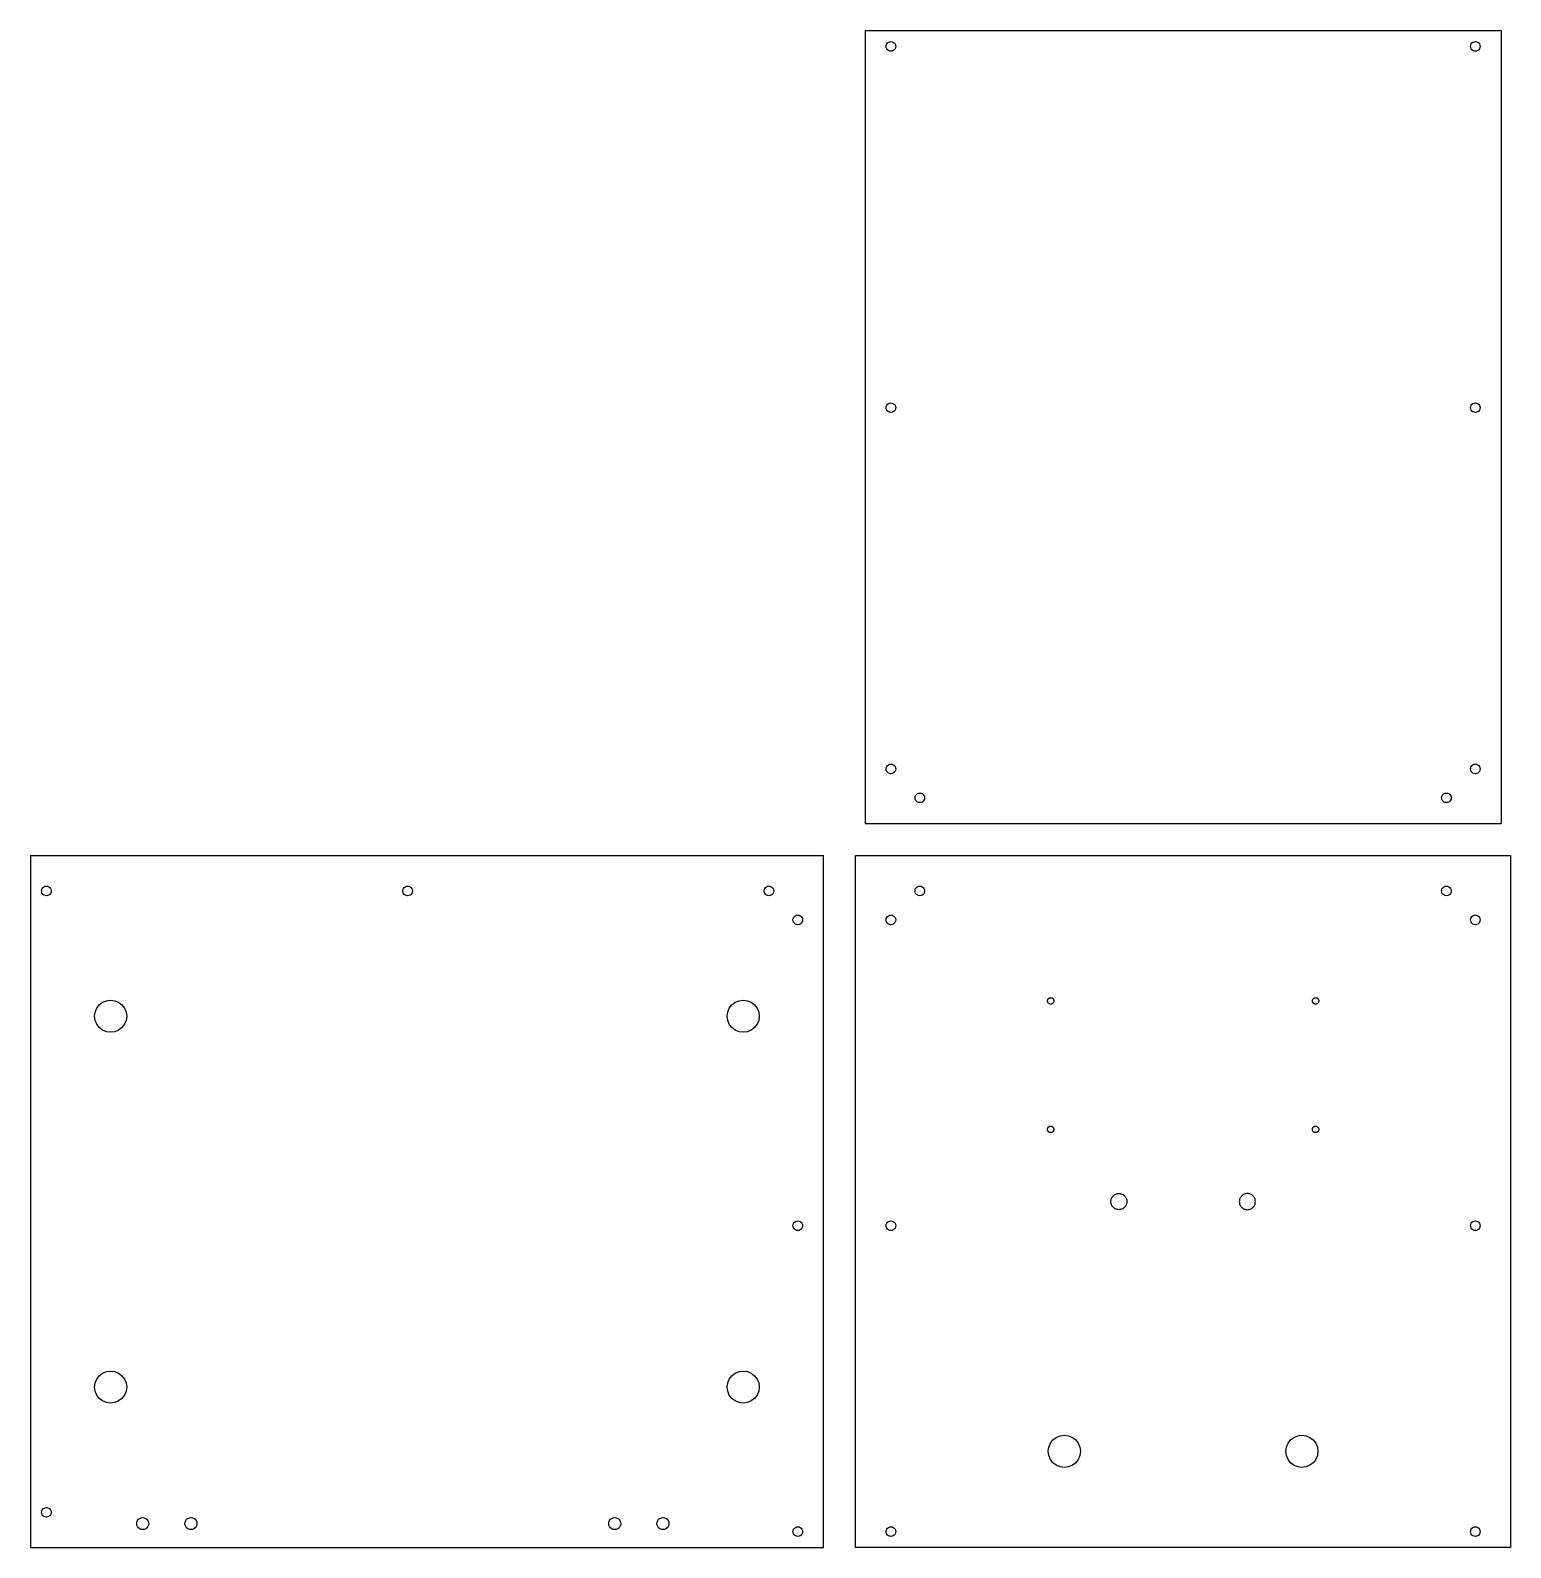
# Model space of a CAD drawing. Extents: x -632 to 804, y -719 to 744.
# Drawn here: x -632 to 290, y -201 to 744 of the extents above; entities that cross this region are included whole.
import ezdxf

# ---------------------------------------------------------------- set-up
doc = ezdxf.new("R2010")
doc.units = 0
doc.layers.get('0').update_dxf_attribs({"linetype": 'CONTINUOUS'})

msp = doc.modelspace()

# ---------------------------------------------------------------- linework, layer by layer
for p, q in [((-112.13, 743.54), (283.87, 743.54)), ((-112.13, 743.54), (-112.13, 249.54)), ((283.87, 743.54), (283.87, 249.54)), ((-99.13, 733.54), (-99.03, 734.32)), ((-99.03, 732.76), (-99.13, 733.54)), ((-99.03, 734.32), (-98.73, 735.04)), ((-98.73, 732.04), (-99.03, 732.76)), ((-98.73, 735.04), (-98.26, 735.66)), ((-98.26, 731.42), (-98.73, 732.04)), ((-98.26, 735.66), (-97.63, 736.14)), ((-97.63, 730.94), (-98.26, 731.42)), ((-97.63, 736.14), (-96.91, 736.44)), ((-96.91, 730.64), (-97.63, 730.94)), ((-96.91, 736.44), (-96.13, 736.54)), ((-96.13, 730.54), (-96.91, 730.64)), ((-96.13, 736.54), (-95.36, 736.44)), ((-95.36, 730.64), (-96.13, 730.54)), ((-95.36, 736.44), (-94.63, 736.14)), ((-94.63, 730.94), (-95.36, 730.64)), ((-94.63, 736.14), (-94.01, 735.66)), ((-94.01, 731.42), (-94.63, 730.94)), ((-94.01, 735.66), (-93.54, 735.04)), ((-93.54, 732.04), (-94.01, 731.42)), ((-93.54, 735.04), (-93.24, 734.32)), ((-93.24, 732.76), (-93.54, 732.04)), ((-93.24, 734.32), (-93.13, 733.54)), ((-93.13, 733.54), (-93.24, 732.76)), ((264.87, 733.54), (264.97, 734.32)), ((264.97, 732.76), (264.87, 733.54)), ((264.97, 734.32), (265.27, 735.04)), ((265.27, 732.04), (264.97, 732.76)), ((265.27, 735.04), (265.74, 735.66)), ((265.74, 731.42), (265.27, 732.04)), ((265.74, 735.66), (266.37, 736.14)), ((266.37, 730.94), (265.74, 731.42)), ((266.37, 736.14), (267.09, 736.44)), ((267.09, 730.64), (266.37, 730.94)), ((267.09, 736.44), (267.87, 736.54)), ((267.87, 730.54), (267.09, 730.64)), ((267.87, 736.54), (268.64, 736.44)), ((268.64, 730.64), (267.87, 730.54)), ((268.64, 736.44), (269.37, 736.14)), ((269.37, 730.94), (268.64, 730.64)), ((269.37, 736.14), (269.99, 735.66)), ((269.99, 731.42), (269.37, 730.94)), ((269.99, 735.66), (270.46, 735.04)), ((270.46, 732.04), (269.99, 731.42)), ((270.46, 735.04), (270.76, 734.32)), ((270.76, 732.76), (270.46, 732.04)), ((270.76, 734.32), (270.87, 733.54)), ((270.87, 733.54), (270.76, 732.76)), ((-98.73, 510.04), (-98.26, 510.66)), ((-98.26, 510.66), (-97.63, 511.14)), ((-97.63, 511.14), (-96.91, 511.44)), ((-96.91, 511.44), (-96.13, 511.54)), ((-96.13, 511.54), (-95.36, 511.44)), ((-95.36, 511.44), (-94.63, 511.14)), ((-94.63, 511.14), (-94.01, 510.66)), ((-94.01, 510.66), (-93.54, 510.04)), ((265.27, 510.04), (265.74, 510.66)), ((265.74, 510.66), (266.37, 511.14)), ((266.37, 511.14), (267.09, 511.44)), ((267.09, 511.44), (267.87, 511.54)), ((267.87, 511.54), (268.64, 511.44)), ((268.64, 511.44), (269.37, 511.14)), ((269.37, 511.14), (269.99, 510.66)), ((269.99, 510.66), (270.46, 510.04)), ((-99.13, 508.54), (-99.03, 509.32)), ((-99.03, 507.76), (-99.13, 508.54)), ((-99.03, 509.32), (-98.73, 510.04)), ((-98.73, 507.04), (-99.03, 507.76)), ((-98.26, 506.42), (-98.73, 507.04)), ((-97.63, 505.94), (-98.26, 506.42)), ((-96.91, 505.64), (-97.63, 505.94)), ((-96.13, 505.54), (-96.91, 505.64)), ((-95.36, 505.64), (-96.13, 505.54)), ((-94.63, 505.94), (-95.36, 505.64)), ((-94.01, 506.42), (-94.63, 505.94)), ((-93.54, 507.04), (-94.01, 506.42)), ((-93.54, 510.04), (-93.24, 509.32)), ((-93.24, 507.76), (-93.54, 507.04)), ((-93.24, 509.32), (-93.13, 508.54)), ((-93.13, 508.54), (-93.24, 507.76)), ((264.87, 508.54), (264.97, 509.32)), ((264.97, 507.76), (264.87, 508.54)), ((264.97, 509.32), (265.27, 510.04)), ((265.27, 507.04), (264.97, 507.76)), ((265.74, 506.42), (265.27, 507.04)), ((266.37, 505.94), (265.74, 506.42)), ((267.09, 505.64), (266.37, 505.94)), ((267.87, 505.54), (267.09, 505.64)), ((268.64, 505.64), (267.87, 505.54)), ((269.37, 505.94), (268.64, 505.64)), ((269.99, 506.42), (269.37, 505.94)), ((270.46, 507.04), (269.99, 506.42)), ((270.46, 510.04), (270.76, 509.32)), ((270.76, 507.76), (270.46, 507.04)), ((270.76, 509.32), (270.87, 508.54)), ((270.87, 508.54), (270.76, 507.76)), ((-99.13, 283.54), (-99.03, 284.32)), ((-99.03, 282.76), (-99.13, 283.54)), ((-99.03, 284.32), (-98.73, 285.04)), ((-98.73, 285.04), (-98.26, 285.66)), ((-98.26, 285.66), (-97.63, 286.14)), ((-97.63, 286.14), (-96.91, 286.44)), ((-96.91, 286.44), (-96.13, 286.54)), ((-96.13, 286.54), (-95.36, 286.44)), ((-95.36, 286.44), (-94.63, 286.14)), ((-94.63, 286.14), (-94.01, 285.66)), ((-94.01, 285.66), (-93.54, 285.04)), ((-93.54, 285.04), (-93.24, 284.32)), ((-93.24, 284.32), (-93.13, 283.54)), ((-93.13, 283.54), (-93.24, 282.76)), ((264.87, 283.54), (264.97, 284.32)), ((264.97, 282.76), (264.87, 283.54)), ((264.97, 284.32), (265.27, 285.04)), ((265.27, 285.04), (265.74, 285.66)), ((265.74, 285.66), (266.37, 286.14)), ((266.37, 286.14), (267.09, 286.44)), ((267.09, 286.44), (267.87, 286.54)), ((267.87, 286.54), (268.64, 286.44)), ((268.64, 286.44), (269.37, 286.14)), ((269.37, 286.14), (269.99, 285.66)), ((269.99, 285.66), (270.46, 285.04)), ((270.46, 285.04), (270.76, 284.32)), ((270.76, 284.32), (270.87, 283.54)), ((270.87, 283.54), (270.76, 282.76)), ((-98.73, 282.04), (-99.03, 282.76)), ((-98.26, 281.42), (-98.73, 282.04)), ((-97.63, 280.94), (-98.26, 281.42)), ((-96.91, 280.64), (-97.63, 280.94)), ((-96.13, 280.54), (-96.91, 280.64)), ((-95.36, 280.64), (-96.13, 280.54)), ((-94.63, 280.94), (-95.36, 280.64)), ((-94.01, 281.42), (-94.63, 280.94)), ((-93.54, 282.04), (-94.01, 281.42)), ((-93.24, 282.76), (-93.54, 282.04)), ((265.27, 282.04), (264.97, 282.76)), ((265.74, 281.42), (265.27, 282.04)), ((266.37, 280.94), (265.74, 281.42)), ((267.09, 280.64), (266.37, 280.94)), ((267.87, 280.54), (267.09, 280.64)), ((268.64, 280.64), (267.87, 280.54)), ((269.37, 280.94), (268.64, 280.64)), ((269.99, 281.42), (269.37, 280.94)), ((270.46, 282.04), (269.99, 281.42)), ((270.76, 282.76), (270.46, 282.04)), ((-81.13, 265.54), (-81.03, 266.32)), ((-81.03, 264.76), (-81.13, 265.54)), ((-81.03, 266.32), (-80.73, 267.04)), ((-80.73, 264.04), (-81.03, 264.76)), ((-80.73, 267.04), (-80.26, 267.66)), ((-80.26, 267.66), (-79.63, 268.14)), ((-79.63, 268.14), (-78.91, 268.44)), ((-78.91, 268.44), (-78.13, 268.54)), ((-78.13, 268.54), (-77.36, 268.44)), ((-77.36, 268.44), (-76.63, 268.14)), ((-76.63, 268.14), (-76.01, 267.66)), ((-76.01, 267.66), (-75.54, 267.04)), ((-75.54, 267.04), (-75.24, 266.32)), ((-75.24, 264.76), (-75.54, 264.04)), ((-75.24, 266.32), (-75.13, 265.54)), ((-75.13, 265.54), (-75.24, 264.76)), ((246.87, 265.54), (246.97, 266.32)), ((246.97, 264.76), (246.87, 265.54)), ((246.97, 266.32), (247.27, 267.04)), ((247.27, 264.04), (246.97, 264.76)), ((247.27, 267.04), (247.74, 267.66)), ((247.74, 267.66), (248.37, 268.14)), ((248.37, 268.14), (249.09, 268.44)), ((249.09, 268.44), (249.87, 268.54)), ((249.87, 268.54), (250.64, 268.44)), ((250.64, 268.44), (251.37, 268.14)), ((251.37, 268.14), (251.99, 267.66)), ((251.99, 267.66), (252.46, 267.04)), ((252.46, 267.04), (252.76, 266.32)), ((252.76, 264.76), (252.46, 264.04)), ((252.76, 266.32), (252.87, 265.54)), ((252.87, 265.54), (252.76, 264.76)), ((-80.26, 263.42), (-80.73, 264.04)), ((-79.63, 262.94), (-80.26, 263.42)), ((-78.91, 262.64), (-79.63, 262.94)), ((-78.13, 262.54), (-78.91, 262.64)), ((-77.36, 262.64), (-78.13, 262.54)), ((-76.63, 262.94), (-77.36, 262.64)), ((-76.01, 263.42), (-76.63, 262.94)), ((-75.54, 264.04), (-76.01, 263.42)), ((247.74, 263.42), (247.27, 264.04)), ((248.37, 262.94), (247.74, 263.42)), ((249.09, 262.64), (248.37, 262.94)), ((249.87, 262.54), (249.09, 262.64)), ((250.64, 262.64), (249.87, 262.54)), ((251.37, 262.94), (250.64, 262.64)), ((251.99, 263.42), (251.37, 262.94)), ((252.46, 264.04), (251.99, 263.42)), ((-112.13, 249.54), (283.87, 249.54)), ((-632.13, 229.54), (-138.13, 229.54)), ((-632.13, 229.54), (-632.13, -201.46)), ((-138.13, -201.46), (-138.13, 229.54)), ((-118.13, -201.46), (-118.13, 229.54)), ((-118.13, 229.54), (289.87, 229.54)), ((289.87, 229.54), (289.87, -201.46)), ((-625.13, 207.54), (-625.03, 208.32)), ((-625.03, 208.32), (-624.73, 209.04)), ((-624.73, 209.04), (-624.26, 209.66)), ((-624.26, 209.66), (-623.63, 210.14)), ((-623.63, 210.14), (-622.91, 210.44)), ((-622.91, 210.44), (-622.13, 210.54)), ((-622.13, 210.54), (-621.36, 210.44)), ((-621.36, 210.44), (-620.63, 210.14)), ((-620.63, 210.14), (-620.01, 209.66)), ((-620.01, 209.66), (-619.54, 209.04)), ((-619.54, 209.04), (-619.24, 208.32)), ((-619.24, 208.32), (-619.13, 207.54)), ((-400.13, 207.54), (-400.03, 208.32)), ((-400.03, 208.32), (-399.73, 209.04)), ((-399.73, 209.04), (-399.26, 209.66)), ((-399.26, 209.66), (-398.63, 210.14)), ((-398.63, 210.14), (-397.91, 210.44)), ((-397.91, 210.44), (-397.13, 210.54)), ((-397.13, 210.54), (-396.36, 210.44)), ((-396.36, 210.44), (-395.63, 210.14)), ((-395.63, 210.14), (-395.01, 209.66)), ((-395.01, 209.66), (-394.54, 209.04)), ((-394.54, 209.04), (-394.24, 208.32)), ((-394.24, 208.32), (-394.13, 207.54)), ((-175.13, 207.54), (-175.03, 208.32)), ((-175.03, 208.32), (-174.73, 209.04)), ((-174.73, 209.04), (-174.26, 209.66)), ((-174.26, 209.66), (-173.63, 210.14)), ((-173.63, 210.14), (-172.91, 210.44)), ((-172.91, 210.44), (-172.13, 210.54)), ((-172.13, 210.54), (-171.36, 210.44)), ((-171.36, 210.44), (-170.63, 210.14)), ((-170.63, 210.14), (-170.01, 209.66)), ((-170.01, 209.66), (-169.54, 209.04)), ((-169.54, 209.04), (-169.24, 208.32)), ((-169.24, 208.32), (-169.13, 207.54)), ((-81.13, 207.54), (-81.03, 208.32)), ((-81.03, 208.32), (-80.73, 209.04)), ((-80.73, 209.04), (-80.26, 209.66)), ((-80.26, 209.66), (-79.63, 210.14)), ((-79.63, 210.14), (-78.91, 210.44)), ((-78.91, 210.44), (-78.13, 210.54)), ((-78.13, 210.54), (-77.36, 210.44)), ((-77.36, 210.44), (-76.63, 210.14)), ((-76.63, 210.14), (-76.01, 209.66)), ((-76.01, 209.66), (-75.54, 209.04)), ((-75.54, 209.04), (-75.24, 208.32)), ((-75.24, 208.32), (-75.13, 207.54)), ((246.87, 207.54), (246.97, 208.32)), ((246.97, 208.32), (247.27, 209.04)), ((247.27, 209.04), (247.74, 209.66)), ((247.74, 209.66), (248.37, 210.14)), ((248.37, 210.14), (249.09, 210.44)), ((249.09, 210.44), (249.87, 210.54)), ((249.87, 210.54), (250.64, 210.44)), ((250.64, 210.44), (251.37, 210.14)), ((251.37, 210.14), (251.99, 209.66)), ((251.99, 209.66), (252.46, 209.04)), ((252.46, 209.04), (252.76, 208.32)), ((252.76, 208.32), (252.87, 207.54)), ((-625.03, 206.76), (-625.13, 207.54)), ((-624.73, 206.04), (-625.03, 206.76)), ((-624.26, 205.42), (-624.73, 206.04)), ((-623.63, 204.94), (-624.26, 205.42)), ((-622.91, 204.64), (-623.63, 204.94)), ((-622.13, 204.54), (-622.91, 204.64)), ((-621.36, 204.64), (-622.13, 204.54)), ((-620.63, 204.94), (-621.36, 204.64)), ((-620.01, 205.42), (-620.63, 204.94)), ((-619.54, 206.04), (-620.01, 205.42)), ((-619.24, 206.76), (-619.54, 206.04)), ((-619.13, 207.54), (-619.24, 206.76)), ((-400.03, 206.76), (-400.13, 207.54)), ((-399.73, 206.04), (-400.03, 206.76)), ((-399.26, 205.42), (-399.73, 206.04)), ((-398.63, 204.94), (-399.26, 205.42)), ((-397.91, 204.64), (-398.63, 204.94)), ((-397.13, 204.54), (-397.91, 204.64)), ((-396.36, 204.64), (-397.13, 204.54)), ((-395.63, 204.94), (-396.36, 204.64)), ((-395.01, 205.42), (-395.63, 204.94)), ((-394.54, 206.04), (-395.01, 205.42)), ((-394.24, 206.76), (-394.54, 206.04)), ((-394.13, 207.54), (-394.24, 206.76)), ((-175.03, 206.76), (-175.13, 207.54)), ((-174.73, 206.04), (-175.03, 206.76)), ((-174.26, 205.42), (-174.73, 206.04)), ((-173.63, 204.94), (-174.26, 205.42)), ((-172.91, 204.64), (-173.63, 204.94)), ((-172.13, 204.54), (-172.91, 204.64)), ((-171.36, 204.64), (-172.13, 204.54)), ((-170.63, 204.94), (-171.36, 204.64)), ((-170.01, 205.42), (-170.63, 204.94)), ((-169.54, 206.04), (-170.01, 205.42)), ((-169.24, 206.76), (-169.54, 206.04)), ((-169.13, 207.54), (-169.24, 206.76)), ((-81.03, 206.76), (-81.13, 207.54)), ((-80.73, 206.04), (-81.03, 206.76)), ((-80.26, 205.42), (-80.73, 206.04)), ((-79.63, 204.94), (-80.26, 205.42)), ((-78.91, 204.64), (-79.63, 204.94)), ((-78.13, 204.54), (-78.91, 204.64)), ((-77.36, 204.64), (-78.13, 204.54)), ((-76.63, 204.94), (-77.36, 204.64)), ((-76.01, 205.42), (-76.63, 204.94)), ((-75.54, 206.04), (-76.01, 205.42)), ((-75.24, 206.76), (-75.54, 206.04)), ((-75.13, 207.54), (-75.24, 206.76)), ((246.97, 206.76), (246.87, 207.54)), ((247.27, 206.04), (246.97, 206.76)), ((247.74, 205.42), (247.27, 206.04)), ((248.37, 204.94), (247.74, 205.42)), ((249.09, 204.64), (248.37, 204.94)), ((249.87, 204.54), (249.09, 204.64)), ((250.64, 204.64), (249.87, 204.54)), ((251.37, 204.94), (250.64, 204.64)), ((251.99, 205.42), (251.37, 204.94)), ((252.46, 206.04), (251.99, 205.42)), ((252.76, 206.76), (252.46, 206.04)), ((252.87, 207.54), (252.76, 206.76)), ((-157.13, 189.54), (-157.03, 190.32)), ((-157.03, 188.76), (-157.13, 189.54)), ((-157.03, 190.32), (-156.73, 191.04)), ((-156.73, 191.04), (-156.26, 191.66)), ((-156.26, 191.66), (-155.63, 192.14)), ((-155.63, 192.14), (-154.91, 192.44)), ((-154.91, 192.44), (-154.13, 192.54)), ((-154.13, 192.54), (-153.36, 192.44)), ((-153.36, 192.44), (-152.63, 192.14)), ((-152.63, 192.14), (-152.01, 191.66)), ((-152.01, 191.66), (-151.54, 191.04)), ((-151.54, 191.04), (-151.24, 190.32)), ((-151.24, 190.32), (-151.13, 189.54)), ((-151.13, 189.54), (-151.24, 188.76)), ((-99.13, 189.54), (-99.03, 190.32)), ((-99.03, 188.76), (-99.13, 189.54)), ((-99.03, 190.32), (-98.73, 191.04)), ((-98.73, 191.04), (-98.26, 191.66)), ((-98.26, 191.66), (-97.63, 192.14)), ((-97.63, 192.14), (-96.91, 192.44)), ((-96.91, 192.44), (-96.13, 192.54)), ((-96.13, 192.54), (-95.36, 192.44)), ((-95.36, 192.44), (-94.63, 192.14)), ((-94.63, 192.14), (-94.01, 191.66)), ((-94.01, 191.66), (-93.54, 191.04)), ((-93.54, 191.04), (-93.24, 190.32)), ((-93.24, 190.32), (-93.13, 189.54)), ((-93.13, 189.54), (-93.24, 188.76)), ((264.87, 189.54), (264.97, 190.32)), ((264.97, 188.76), (264.87, 189.54)), ((264.97, 190.32), (265.27, 191.04)), ((265.27, 191.04), (265.74, 191.66)), ((265.74, 191.66), (266.37, 192.14)), ((266.37, 192.14), (267.09, 192.44)), ((267.09, 192.44), (267.87, 192.54)), ((267.87, 192.54), (268.64, 192.44)), ((268.64, 192.44), (269.37, 192.14)), ((269.37, 192.14), (269.99, 191.66)), ((269.99, 191.66), (270.46, 191.04)), ((270.46, 191.04), (270.76, 190.32)), ((270.76, 190.32), (270.87, 189.54)), ((270.87, 189.54), (270.76, 188.76)), ((-156.73, 188.04), (-157.03, 188.76)), ((-156.26, 187.42), (-156.73, 188.04)), ((-155.63, 186.94), (-156.26, 187.42)), ((-154.91, 186.64), (-155.63, 186.94)), ((-154.13, 186.54), (-154.91, 186.64)), ((-153.36, 186.64), (-154.13, 186.54)), ((-152.63, 186.94), (-153.36, 186.64)), ((-152.01, 187.42), (-152.63, 186.94)), ((-151.54, 188.04), (-152.01, 187.42)), ((-151.24, 188.76), (-151.54, 188.04)), ((-98.73, 188.04), (-99.03, 188.76)), ((-98.26, 187.42), (-98.73, 188.04)), ((-97.63, 186.94), (-98.26, 187.42)), ((-96.91, 186.64), (-97.63, 186.94)), ((-96.13, 186.54), (-96.91, 186.64)), ((-95.36, 186.64), (-96.13, 186.54)), ((-94.63, 186.94), (-95.36, 186.64)), ((-94.01, 187.42), (-94.63, 186.94)), ((-93.54, 188.04), (-94.01, 187.42)), ((-93.24, 188.76), (-93.54, 188.04)), ((265.27, 188.04), (264.97, 188.76)), ((265.74, 187.42), (265.27, 188.04)), ((266.37, 186.94), (265.74, 187.42)), ((267.09, 186.64), (266.37, 186.94)), ((267.87, 186.54), (267.09, 186.64)), ((268.64, 186.64), (267.87, 186.54)), ((269.37, 186.94), (268.64, 186.64)), ((269.99, 187.42), (269.37, 186.94)), ((270.46, 188.04), (269.99, 187.42)), ((270.76, 188.76), (270.46, 188.04)), ((-591.79, 132.13), (-590.79, 134.54)), ((-590.79, 134.54), (-589.21, 136.61)), ((-589.21, 136.61), (-587.13, 138.2)), ((-587.13, 138.2), (-584.72, 139.2)), ((-584.72, 139.2), (-582.13, 139.54)), ((-582.13, 139.54), (-579.55, 139.2)), ((-579.55, 139.2), (-577.13, 138.2)), ((-577.13, 138.2), (-575.06, 136.61)), ((-575.06, 136.61), (-573.47, 134.54)), ((-573.47, 134.54), (-572.47, 132.13)), ((-197.79, 132.13), (-196.79, 134.54)), ((-196.79, 134.54), (-195.21, 136.61)), ((-195.21, 136.61), (-193.13, 138.2)), ((-193.13, 138.2), (-190.72, 139.2)), ((-190.72, 139.2), (-188.13, 139.54)), ((-188.13, 139.54), (-185.55, 139.2)), ((-185.55, 139.2), (-183.13, 138.2)), ((-183.13, 138.2), (-181.06, 136.61)), ((-181.06, 136.61), (-179.47, 134.54)), ((-179.47, 134.54), (-178.47, 132.13)), ((1.37, 139.04), (1.38, 139.24)), ((1.38, 138.84), (1.37, 139.04)), ((1.38, 139.24), (1.4, 139.43)), ((1.4, 138.65), (1.38, 138.84)), ((1.4, 139.43), (1.45, 139.62)), ((1.45, 138.46), (1.4, 138.65)), ((1.45, 139.62), (1.52, 139.8)), ((1.52, 138.27), (1.45, 138.46)), ((1.52, 139.8), (1.6, 139.98)), ((1.6, 138.1), (1.52, 138.27)), ((1.6, 139.98), (1.7, 140.15)), ((1.7, 137.93), (1.6, 138.1)), ((1.7, 140.15), (1.82, 140.31)), ((1.82, 137.77), (1.7, 137.93)), ((1.82, 140.31), (1.95, 140.45)), ((1.95, 137.63), (1.82, 137.77)), ((1.95, 140.45), (2.1, 140.59)), ((2.1, 137.49), (1.95, 137.63)), ((2.1, 140.59), (2.25, 140.7)), ((2.25, 137.38), (2.1, 137.49)), ((2.25, 140.7), (2.42, 140.8)), ((2.42, 137.28), (2.25, 137.38)), ((2.42, 140.8), (2.6, 140.89)), ((2.6, 137.19), (2.42, 137.28)), ((2.6, 140.89), (2.79, 140.95)), ((2.79, 137.13), (2.6, 137.19)), ((2.79, 140.95), (2.98, 141)), ((2.98, 137.08), (2.79, 137.13)), ((2.98, 141), (3.17, 141.03)), ((3.17, 137.05), (2.98, 137.08)), ((3.17, 141.03), (3.37, 141.04)), ((3.37, 137.04), (3.17, 137.05)), ((3.37, 141.04), (3.56, 141.03)), ((3.56, 137.05), (3.37, 137.04)), ((3.56, 141.03), (3.76, 141)), ((3.76, 137.08), (3.56, 137.05)), ((3.76, 141), (3.95, 140.95)), ((3.95, 137.13), (3.76, 137.08)), ((3.95, 140.95), (4.13, 140.89)), ((4.13, 137.19), (3.95, 137.13)), ((4.13, 140.89), (4.31, 140.8)), ((4.31, 137.28), (4.13, 137.19)), ((4.31, 140.8), (4.48, 140.7)), ((4.48, 137.38), (4.31, 137.28)), ((4.48, 140.7), (4.63, 140.59)), ((4.63, 137.49), (4.48, 137.38)), ((4.63, 140.59), (4.78, 140.45)), ((4.78, 137.63), (4.63, 137.49)), ((4.78, 140.45), (4.91, 140.31)), ((4.91, 137.77), (4.78, 137.63)), ((4.91, 140.31), (5.03, 140.15)), ((5.03, 137.93), (4.91, 137.77)), ((5.03, 140.15), (5.13, 139.98)), ((5.13, 138.1), (5.03, 137.93)), ((5.13, 139.98), (5.21, 139.8)), ((5.21, 138.27), (5.13, 138.1)), ((5.21, 139.8), (5.28, 139.62)), ((5.28, 138.46), (5.21, 138.27)), ((5.28, 139.62), (5.33, 139.43)), ((5.33, 138.65), (5.28, 138.46)), ((5.33, 139.43), (5.36, 139.24)), ((5.36, 138.84), (5.33, 138.65)), ((5.36, 139.24), (5.37, 139.04)), ((5.37, 139.04), (5.36, 138.84)), ((166.37, 139.04), (166.38, 139.24)), ((166.38, 138.84), (166.37, 139.04)), ((166.38, 139.24), (166.4, 139.43)), ((166.4, 138.65), (166.38, 138.84)), ((166.4, 139.43), (166.45, 139.62)), ((166.45, 138.46), (166.4, 138.65)), ((166.45, 139.62), (166.52, 139.8)), ((166.52, 138.27), (166.45, 138.46)), ((166.52, 139.8), (166.6, 139.98)), ((166.6, 138.1), (166.52, 138.27)), ((166.6, 139.98), (166.7, 140.15)), ((166.7, 137.93), (166.6, 138.1)), ((166.7, 140.15), (166.82, 140.31)), ((166.82, 137.77), (166.7, 137.93)), ((166.82, 140.31), (166.95, 140.45)), ((166.95, 137.63), (166.82, 137.77)), ((166.95, 140.45), (167.1, 140.59)), ((167.1, 137.49), (166.95, 137.63)), ((167.1, 140.59), (167.25, 140.7)), ((167.25, 137.38), (167.1, 137.49)), ((167.25, 140.7), (167.42, 140.8)), ((167.42, 137.28), (167.25, 137.38)), ((167.42, 140.8), (167.6, 140.89)), ((167.6, 137.19), (167.42, 137.28)), ((167.6, 140.89), (167.79, 140.95)), ((167.79, 137.13), (167.6, 137.19)), ((167.79, 140.95), (167.98, 141)), ((167.98, 137.08), (167.79, 137.13)), ((167.98, 141), (168.17, 141.03)), ((168.17, 137.05), (167.98, 137.08)), ((168.17, 141.03), (168.37, 141.04)), ((168.37, 137.04), (168.17, 137.05)), ((168.37, 141.04), (168.56, 141.03)), ((168.56, 137.05), (168.37, 137.04)), ((168.56, 141.03), (168.76, 141)), ((168.76, 137.08), (168.56, 137.05)), ((168.76, 141), (168.95, 140.95)), ((168.95, 137.13), (168.76, 137.08)), ((168.95, 140.95), (169.13, 140.89)), ((169.13, 137.19), (168.95, 137.13)), ((169.13, 140.89), (169.31, 140.8)), ((169.31, 137.28), (169.13, 137.19)), ((169.31, 140.8), (169.48, 140.7)), ((169.48, 137.38), (169.31, 137.28)), ((169.48, 140.7), (169.63, 140.59)), ((169.63, 137.49), (169.48, 137.38)), ((169.63, 140.59), (169.78, 140.45)), ((169.78, 137.63), (169.63, 137.49)), ((169.78, 140.45), (169.91, 140.31)), ((169.91, 137.77), (169.78, 137.63)), ((169.91, 140.31), (170.03, 140.15)), ((170.03, 137.93), (169.91, 137.77)), ((170.03, 140.15), (170.13, 139.98)), ((170.13, 138.1), (170.03, 137.93)), ((170.13, 139.98), (170.21, 139.8)), ((170.21, 138.27), (170.13, 138.1)), ((170.21, 139.8), (170.28, 139.62)), ((170.28, 138.46), (170.21, 138.27)), ((170.28, 139.62), (170.33, 139.43)), ((170.33, 138.65), (170.28, 138.46)), ((170.33, 139.43), (170.36, 139.24)), ((170.36, 138.84), (170.33, 138.65)), ((170.36, 139.24), (170.37, 139.04)), ((170.37, 139.04), (170.36, 138.84)), ((-592.13, 129.54), (-591.79, 132.13)), ((-591.79, 126.95), (-592.13, 129.54)), ((-590.79, 124.54), (-591.79, 126.95)), ((-589.21, 122.47), (-590.79, 124.54)), ((-573.47, 124.54), (-575.06, 122.47)), ((-572.47, 126.95), (-573.47, 124.54)), ((-572.47, 132.13), (-572.13, 129.54)), ((-572.13, 129.54), (-572.47, 126.95)), ((-198.13, 129.54), (-197.79, 132.13)), ((-197.79, 126.95), (-198.13, 129.54)), ((-196.79, 124.54), (-197.79, 126.95)), ((-195.21, 122.47), (-196.79, 124.54)), ((-179.47, 124.54), (-181.06, 122.47)), ((-178.47, 126.95), (-179.47, 124.54)), ((-178.47, 132.13), (-178.13, 129.54)), ((-178.13, 129.54), (-178.47, 126.95)), ((-587.13, 120.88), (-589.21, 122.47)), ((-584.72, 119.88), (-587.13, 120.88)), ((-582.13, 119.54), (-584.72, 119.88)), ((-579.55, 119.88), (-582.13, 119.54)), ((-577.13, 120.88), (-579.55, 119.88)), ((-575.06, 122.47), (-577.13, 120.88)), ((-193.13, 120.88), (-195.21, 122.47)), ((-190.72, 119.88), (-193.13, 120.88)), ((-188.13, 119.54), (-190.72, 119.88)), ((-185.55, 119.88), (-188.13, 119.54)), ((-183.13, 120.88), (-185.55, 119.88)), ((-181.06, 122.47), (-183.13, 120.88)), ((1.37, 59.04), (1.38, 59.24)), ((1.38, 58.84), (1.37, 59.04)), ((1.38, 59.24), (1.4, 59.43)), ((1.4, 58.65), (1.38, 58.84)), ((1.4, 59.43), (1.45, 59.62)), ((1.45, 58.46), (1.4, 58.65)), ((1.45, 59.62), (1.52, 59.8)), ((1.52, 58.27), (1.45, 58.46)), ((1.52, 59.8), (1.6, 59.98)), ((1.6, 58.1), (1.52, 58.27)), ((1.6, 59.98), (1.7, 60.15)), ((1.7, 57.93), (1.6, 58.1)), ((1.7, 60.15), (1.82, 60.31)), ((1.82, 57.77), (1.7, 57.93)), ((1.82, 60.31), (1.95, 60.45)), ((1.95, 57.63), (1.82, 57.77)), ((1.95, 60.45), (2.1, 60.59)), ((2.1, 57.49), (1.95, 57.63)), ((2.1, 60.59), (2.25, 60.7)), ((2.25, 57.38), (2.1, 57.49)), ((2.25, 60.7), (2.42, 60.8)), ((2.42, 57.28), (2.25, 57.38)), ((2.42, 60.8), (2.6, 60.89)), ((2.6, 57.19), (2.42, 57.28)), ((2.6, 60.89), (2.79, 60.95)), ((2.79, 57.13), (2.6, 57.19)), ((2.79, 60.95), (2.98, 61)), ((2.98, 57.08), (2.79, 57.13)), ((2.98, 61), (3.17, 61.03)), ((3.17, 57.05), (2.98, 57.08)), ((3.17, 61.03), (3.37, 61.04)), ((3.37, 57.04), (3.17, 57.05)), ((3.37, 61.04), (3.56, 61.03)), ((3.56, 57.05), (3.37, 57.04)), ((3.56, 61.03), (3.76, 61)), ((3.76, 57.08), (3.56, 57.05)), ((3.76, 61), (3.95, 60.95)), ((3.95, 57.13), (3.76, 57.08)), ((3.95, 60.95), (4.13, 60.89)), ((4.13, 57.19), (3.95, 57.13)), ((4.13, 60.89), (4.31, 60.8)), ((4.31, 57.28), (4.13, 57.19)), ((4.31, 60.8), (4.48, 60.7)), ((4.48, 57.38), (4.31, 57.28)), ((4.48, 60.7), (4.63, 60.59)), ((4.63, 57.49), (4.48, 57.38)), ((4.63, 60.59), (4.78, 60.45)), ((4.78, 57.63), (4.63, 57.49)), ((4.78, 60.45), (4.91, 60.31)), ((4.91, 57.77), (4.78, 57.63)), ((4.91, 60.31), (5.03, 60.15)), ((5.03, 57.93), (4.91, 57.77)), ((5.03, 60.15), (5.13, 59.98)), ((5.13, 58.1), (5.03, 57.93)), ((5.13, 59.98), (5.21, 59.8)), ((5.21, 58.27), (5.13, 58.1)), ((5.21, 59.8), (5.28, 59.62)), ((5.28, 58.46), (5.21, 58.27)), ((5.28, 59.62), (5.33, 59.43)), ((5.33, 58.65), (5.28, 58.46)), ((5.33, 59.43), (5.36, 59.24)), ((5.36, 58.84), (5.33, 58.65)), ((5.36, 59.24), (5.37, 59.04)), ((5.37, 59.04), (5.36, 58.84)), ((166.37, 59.04), (166.38, 59.24)), ((166.38, 58.84), (166.37, 59.04)), ((166.38, 59.24), (166.4, 59.43)), ((166.4, 58.65), (166.38, 58.84)), ((166.4, 59.43), (166.45, 59.62)), ((166.45, 58.46), (166.4, 58.65)), ((166.45, 59.62), (166.52, 59.8)), ((166.52, 58.27), (166.45, 58.46)), ((166.52, 59.8), (166.6, 59.98)), ((166.6, 58.1), (166.52, 58.27)), ((166.6, 59.98), (166.7, 60.15)), ((166.7, 57.93), (166.6, 58.1)), ((166.7, 60.15), (166.82, 60.31)), ((166.82, 57.77), (166.7, 57.93)), ((166.82, 60.31), (166.95, 60.45)), ((166.95, 57.63), (166.82, 57.77)), ((166.95, 60.45), (167.1, 60.59)), ((167.1, 57.49), (166.95, 57.63)), ((167.1, 60.59), (167.25, 60.7)), ((167.25, 57.38), (167.1, 57.49)), ((167.25, 60.7), (167.42, 60.8)), ((167.42, 57.28), (167.25, 57.38)), ((167.42, 60.8), (167.6, 60.89)), ((167.6, 57.19), (167.42, 57.28)), ((167.6, 60.89), (167.79, 60.95)), ((167.79, 57.13), (167.6, 57.19)), ((167.79, 60.95), (167.98, 61)), ((167.98, 57.08), (167.79, 57.13)), ((167.98, 61), (168.17, 61.03)), ((168.17, 57.05), (167.98, 57.08)), ((168.17, 61.03), (168.37, 61.04)), ((168.37, 57.04), (168.17, 57.05)), ((168.37, 61.04), (168.56, 61.03)), ((168.56, 57.05), (168.37, 57.04)), ((168.56, 61.03), (168.76, 61)), ((168.76, 57.08), (168.56, 57.05)), ((168.76, 61), (168.95, 60.95)), ((168.95, 57.13), (168.76, 57.08)), ((168.95, 60.95), (169.13, 60.89)), ((169.13, 57.19), (168.95, 57.13)), ((169.13, 60.89), (169.31, 60.8)), ((169.31, 57.28), (169.13, 57.19)), ((169.31, 60.8), (169.48, 60.7)), ((169.48, 57.38), (169.31, 57.28)), ((169.48, 60.7), (169.63, 60.59)), ((169.63, 57.49), (169.48, 57.38)), ((169.63, 60.59), (169.78, 60.45)), ((169.78, 57.63), (169.63, 57.49)), ((169.78, 60.45), (169.91, 60.31)), ((169.91, 57.77), (169.78, 57.63)), ((169.91, 60.31), (170.03, 60.15)), ((170.03, 57.93), (169.91, 57.77)), ((170.03, 60.15), (170.13, 59.98)), ((170.13, 58.1), (170.03, 57.93)), ((170.13, 59.98), (170.21, 59.8)), ((170.21, 58.27), (170.13, 58.1)), ((170.21, 59.8), (170.28, 59.62)), ((170.28, 58.46), (170.21, 58.27)), ((170.28, 59.62), (170.33, 59.43)), ((170.33, 58.65), (170.28, 58.46)), ((170.33, 59.43), (170.36, 59.24)), ((170.36, 58.84), (170.33, 58.65)), ((170.36, 59.24), (170.37, 59.04)), ((170.37, 59.04), (170.36, 58.84)), ((44.41, 18.82), (44.89, 18.94)), ((44.89, 18.94), (45.38, 19.02)), ((45.38, 19.02), (45.87, 19.04)), ((45.87, 19.04), (46.36, 19.02)), ((46.36, 19.02), (46.84, 18.94)), ((46.84, 18.94), (47.32, 18.82)), ((124.89, 18.94), (124.41, 18.82)), ((125.38, 19.02), (124.89, 18.94)), ((125.87, 19.04), (125.38, 19.02)), ((126.36, 19.02), (125.87, 19.04)), ((126.84, 18.94), (126.36, 19.02)), ((127.32, 18.82), (126.84, 18.94)), ((40.87, 14.04), (40.89, 14.53)), ((40.89, 13.55), (40.87, 14.04)), ((40.89, 14.53), (40.96, 15.01)), ((40.96, 13.06), (40.89, 13.55)), ((40.96, 15.01), (41.08, 15.49)), ((41.08, 12.59), (40.96, 13.06)), ((41.08, 15.49), (41.25, 15.95)), ((41.25, 12.13), (41.08, 12.59)), ((41.25, 15.95), (41.46, 16.4)), ((41.46, 11.68), (41.25, 12.13)), ((41.46, 16.4), (41.71, 16.82)), ((41.71, 11.26), (41.46, 11.68)), ((41.71, 16.82), (42, 17.21)), ((42, 10.87), (41.71, 11.26)), ((42, 17.21), (42.33, 17.57)), ((42.33, 10.5), (42, 10.87)), ((42.33, 17.57), (42.69, 17.9)), ((42.69, 10.17), (42.33, 10.5)), ((42.69, 17.9), (43.09, 18.2)), ((43.09, 9.88), (42.69, 10.17)), ((43.09, 18.2), (43.51, 18.45)), ((43.51, 9.63), (43.09, 9.88)), ((43.51, 18.45), (43.95, 18.66)), ((43.95, 9.42), (43.51, 9.63)), ((43.95, 18.66), (44.41, 18.82)), ((47.32, 18.82), (47.78, 18.66)), ((47.78, 18.66), (48.22, 18.45)), ((48.22, 9.63), (47.78, 9.42)), ((48.22, 18.45), (48.64, 18.2)), ((48.64, 9.88), (48.22, 9.63)), ((48.64, 18.2), (49.04, 17.9)), ((49.04, 10.17), (48.64, 9.88)), ((49.04, 17.9), (49.4, 17.57)), ((49.4, 10.5), (49.04, 10.17)), ((49.4, 17.57), (49.73, 17.21)), ((49.73, 10.87), (49.4, 10.5)), ((49.73, 17.21), (50.02, 16.82)), ((50.02, 11.26), (49.73, 10.87)), ((50.02, 16.82), (50.28, 16.4)), ((50.28, 11.68), (50.02, 11.26)), ((50.28, 16.4), (50.49, 15.95)), ((50.49, 12.13), (50.28, 11.68)), ((50.49, 15.95), (50.65, 15.49)), ((50.65, 12.59), (50.49, 12.13)), ((50.65, 15.49), (50.77, 15.01)), ((50.77, 13.06), (50.65, 12.59)), ((50.77, 15.01), (50.84, 14.53)), ((50.84, 13.55), (50.77, 13.06)), ((50.84, 14.53), (50.87, 14.04)), ((50.87, 14.04), (50.84, 13.55)), ((120.89, 14.53), (120.87, 14.04)), ((120.87, 14.04), (120.89, 13.55)), ((120.96, 15.01), (120.89, 14.53)), ((120.89, 13.55), (120.96, 13.06)), ((121.08, 15.49), (120.96, 15.01)), ((120.96, 13.06), (121.08, 12.59)), ((121.25, 15.95), (121.08, 15.49)), ((121.08, 12.59), (121.25, 12.13)), ((121.46, 16.4), (121.25, 15.95)), ((121.25, 12.13), (121.46, 11.68)), ((121.71, 16.82), (121.46, 16.4)), ((121.46, 11.68), (121.71, 11.26)), ((122, 17.21), (121.71, 16.82)), ((121.71, 11.26), (122, 10.87)), ((122.33, 17.57), (122, 17.21)), ((122, 10.87), (122.33, 10.5)), ((122.69, 17.9), (122.33, 17.57)), ((122.33, 10.5), (122.69, 10.17)), ((123.09, 18.2), (122.69, 17.9)), ((122.69, 10.17), (123.09, 9.88)), ((123.51, 18.45), (123.09, 18.2)), ((123.09, 9.88), (123.51, 9.63)), ((123.95, 18.66), (123.51, 18.45)), ((123.51, 9.63), (123.95, 9.42)), ((124.41, 18.82), (123.95, 18.66)), ((127.78, 18.66), (127.32, 18.82)), ((128.22, 18.45), (127.78, 18.66)), ((127.78, 9.42), (128.22, 9.63)), ((128.64, 18.2), (128.22, 18.45)), ((128.22, 9.63), (128.64, 9.88)), ((129.04, 17.9), (128.64, 18.2)), ((128.64, 9.88), (129.04, 10.17)), ((129.4, 17.57), (129.04, 17.9)), ((129.04, 10.17), (129.4, 10.5)), ((129.73, 17.21), (129.4, 17.57)), ((129.4, 10.5), (129.73, 10.87)), ((130.02, 16.82), (129.73, 17.21)), ((129.73, 10.87), (130.02, 11.26)), ((130.28, 16.4), (130.02, 16.82)), ((130.02, 11.26), (130.28, 11.68)), ((130.49, 15.95), (130.28, 16.4)), ((130.28, 11.68), (130.49, 12.13)), ((130.65, 15.49), (130.49, 15.95)), ((130.49, 12.13), (130.65, 12.59)), ((130.77, 15.01), (130.65, 15.49)), ((130.65, 12.59), (130.77, 13.06)), ((130.84, 14.53), (130.77, 15.01)), ((130.77, 13.06), (130.84, 13.55)), ((130.87, 14.04), (130.84, 14.53)), ((130.84, 13.55), (130.87, 14.04)), ((-157.03, -0.18), (-156.73, 0.54)), ((-156.73, 0.54), (-156.26, 1.16)), ((-156.26, 1.16), (-155.63, 1.64)), ((-155.63, 1.64), (-154.91, 1.94)), ((-154.91, 1.94), (-154.13, 2.04)), ((-154.13, 2.04), (-153.36, 1.94)), ((-153.36, 1.94), (-152.63, 1.64)), ((-152.63, 1.64), (-152.01, 1.16)), ((-152.01, 1.16), (-151.54, 0.54)), ((-151.54, 0.54), (-151.24, -0.18)), ((-99.03, -0.18), (-98.73, 0.54)), ((-98.73, 0.54), (-98.26, 1.16)), ((-98.26, 1.16), (-97.63, 1.64)), ((-97.63, 1.64), (-96.91, 1.94)), ((-96.91, 1.94), (-96.13, 2.04)), ((-96.13, 2.04), (-95.36, 1.94)), ((-95.36, 1.94), (-94.63, 1.64)), ((-94.63, 1.64), (-94.01, 1.16)), ((-94.01, 1.16), (-93.54, 0.54)), ((-93.54, 0.54), (-93.24, -0.18)), ((44.41, 9.25), (43.95, 9.42)), ((44.89, 9.14), (44.41, 9.25)), ((45.38, 9.06), (44.89, 9.14)), ((45.87, 9.04), (45.38, 9.06)), ((46.36, 9.06), (45.87, 9.04)), ((46.84, 9.14), (46.36, 9.06)), ((47.32, 9.25), (46.84, 9.14)), ((47.78, 9.42), (47.32, 9.25)), ((123.95, 9.42), (124.41, 9.25)), ((124.41, 9.25), (124.89, 9.14)), ((124.89, 9.14), (125.38, 9.06)), ((125.38, 9.06), (125.87, 9.04)), ((125.87, 9.04), (126.36, 9.06)), ((126.36, 9.06), (126.84, 9.14)), ((126.84, 9.14), (127.32, 9.25)), ((127.32, 9.25), (127.78, 9.42)), ((264.97, -0.18), (265.27, 0.54)), ((265.27, 0.54), (265.74, 1.16)), ((265.74, 1.16), (266.37, 1.64)), ((266.37, 1.64), (267.09, 1.94)), ((267.09, 1.94), (267.87, 2.04)), ((267.87, 2.04), (268.64, 1.94)), ((268.64, 1.94), (269.37, 1.64)), ((269.37, 1.64), (269.99, 1.16)), ((269.99, 1.16), (270.46, 0.54)), ((270.46, 0.54), (270.76, -0.18)), ((-157.13, -0.96), (-157.03, -0.18)), ((-157.03, -1.74), (-157.13, -0.96)), ((-156.73, -2.46), (-157.03, -1.74)), ((-156.26, -3.08), (-156.73, -2.46)), ((-155.63, -3.56), (-156.26, -3.08)), ((-154.91, -3.86), (-155.63, -3.56)), ((-154.13, -3.96), (-154.91, -3.86)), ((-153.36, -3.86), (-154.13, -3.96)), ((-152.63, -3.56), (-153.36, -3.86)), ((-152.01, -3.08), (-152.63, -3.56)), ((-151.54, -2.46), (-152.01, -3.08)), ((-151.24, -1.74), (-151.54, -2.46)), ((-151.24, -0.18), (-151.13, -0.96)), ((-151.13, -0.96), (-151.24, -1.74)), ((-99.13, -0.96), (-99.03, -0.18)), ((-99.03, -1.74), (-99.13, -0.96)), ((-98.73, -2.46), (-99.03, -1.74)), ((-98.26, -3.08), (-98.73, -2.46)), ((-97.63, -3.56), (-98.26, -3.08)), ((-96.91, -3.86), (-97.63, -3.56)), ((-96.13, -3.96), (-96.91, -3.86)), ((-95.36, -3.86), (-96.13, -3.96)), ((-94.63, -3.56), (-95.36, -3.86)), ((-94.01, -3.08), (-94.63, -3.56)), ((-93.54, -2.46), (-94.01, -3.08)), ((-93.24, -1.74), (-93.54, -2.46)), ((-93.24, -0.18), (-93.13, -0.96)), ((-93.13, -0.96), (-93.24, -1.74)), ((264.87, -0.96), (264.97, -0.18)), ((264.97, -1.74), (264.87, -0.96)), ((265.27, -2.46), (264.97, -1.74)), ((265.74, -3.08), (265.27, -2.46)), ((266.37, -3.56), (265.74, -3.08)), ((267.09, -3.86), (266.37, -3.56)), ((267.87, -3.96), (267.09, -3.86)), ((268.64, -3.86), (267.87, -3.96)), ((269.37, -3.56), (268.64, -3.86)), ((269.99, -3.08), (269.37, -3.56)), ((270.46, -2.46), (269.99, -3.08)), ((270.76, -1.74), (270.46, -2.46)), ((270.76, -0.18), (270.87, -0.96)), ((270.87, -0.96), (270.76, -1.74)), ((-590.79, -96.46), (-589.21, -94.39)), ((-589.21, -94.39), (-587.13, -92.8)), ((-587.13, -92.8), (-584.72, -91.8)), ((-584.72, -91.8), (-582.13, -91.46)), ((-582.13, -91.46), (-579.55, -91.8)), ((-579.55, -91.8), (-577.13, -92.8)), ((-577.13, -92.8), (-575.06, -94.39)), ((-575.06, -94.39), (-573.47, -96.46)), ((-196.79, -96.46), (-195.21, -94.39)), ((-195.21, -94.39), (-193.13, -92.8)), ((-193.13, -92.8), (-190.72, -91.8)), ((-190.72, -91.8), (-188.13, -91.46)), ((-188.13, -91.46), (-185.55, -91.8)), ((-185.55, -91.8), (-183.13, -92.8)), ((-183.13, -92.8), (-181.06, -94.39)), ((-181.06, -94.39), (-179.47, -96.46)), ((-592.13, -101.46), (-591.79, -98.87)), ((-591.79, -104.05), (-592.13, -101.46)), ((-591.79, -98.87), (-590.79, -96.46)), ((-573.47, -96.46), (-572.47, -98.87)), ((-572.47, -98.87), (-572.13, -101.46)), ((-572.13, -101.46), (-572.47, -104.05)), ((-198.13, -101.46), (-197.79, -98.87)), ((-197.79, -104.05), (-198.13, -101.46)), ((-197.79, -98.87), (-196.79, -96.46)), ((-179.47, -96.46), (-178.47, -98.87)), ((-178.47, -98.87), (-178.13, -101.46)), ((-178.13, -101.46), (-178.47, -104.05)), ((-590.79, -106.46), (-591.79, -104.05)), ((-589.21, -108.53), (-590.79, -106.46)), ((-587.13, -110.12), (-589.21, -108.53)), ((-584.72, -111.12), (-587.13, -110.12)), ((-582.13, -111.46), (-584.72, -111.12)), ((-579.55, -111.12), (-582.13, -111.46)), ((-577.13, -110.12), (-579.55, -111.12)), ((-575.06, -108.53), (-577.13, -110.12)), ((-573.47, -106.46), (-575.06, -108.53)), ((-572.47, -104.05), (-573.47, -106.46)), ((-196.79, -106.46), (-197.79, -104.05)), ((-195.21, -108.53), (-196.79, -106.46)), ((-193.13, -110.12), (-195.21, -108.53)), ((-190.72, -111.12), (-193.13, -110.12)), ((-188.13, -111.46), (-190.72, -111.12)), ((-185.55, -111.12), (-188.13, -111.46)), ((-183.13, -110.12), (-185.55, -111.12)), ((-181.06, -108.53), (-183.13, -110.12)), ((-179.47, -106.46), (-181.06, -108.53)), ((-178.47, -104.05), (-179.47, -106.46)), ((6.87, -132.8), (9.28, -131.8)), ((9.28, -131.8), (11.87, -131.46)), ((11.87, -131.46), (14.45, -131.8)), ((14.45, -131.8), (16.87, -132.8)), ((154.87, -132.8), (157.28, -131.8)), ((157.28, -131.8), (159.87, -131.46)), ((159.87, -131.46), (162.45, -131.8)), ((162.45, -131.8), (164.87, -132.8)), ((1.87, -141.46), (2.21, -138.87)), ((2.21, -144.05), (1.87, -141.46)), ((2.21, -138.87), (3.21, -136.46)), ((3.21, -136.46), (4.79, -134.39)), ((4.79, -134.39), (6.87, -132.8)), ((16.87, -132.8), (18.94, -134.39)), ((18.94, -134.39), (20.53, -136.46)), ((20.53, -136.46), (21.53, -138.87)), ((21.53, -138.87), (21.87, -141.46)), ((21.87, -141.46), (21.53, -144.05)), ((149.87, -141.46), (150.21, -138.87)), ((150.21, -144.05), (149.87, -141.46)), ((150.21, -138.87), (151.21, -136.46)), ((151.21, -136.46), (152.79, -134.39)), ((152.79, -134.39), (154.87, -132.8)), ((164.87, -132.8), (166.94, -134.39)), ((166.94, -134.39), (168.53, -136.46)), ((168.53, -136.46), (169.53, -138.87)), ((169.53, -138.87), (169.87, -141.46)), ((169.87, -141.46), (169.53, -144.05)), ((3.21, -146.46), (2.21, -144.05)), ((4.79, -148.53), (3.21, -146.46)), ((6.87, -150.12), (4.79, -148.53)), ((9.28, -151.12), (6.87, -150.12)), ((11.87, -151.46), (9.28, -151.12)), ((14.45, -151.12), (11.87, -151.46)), ((16.87, -150.12), (14.45, -151.12)), ((18.94, -148.53), (16.87, -150.12)), ((20.53, -146.46), (18.94, -148.53)), ((21.53, -144.05), (20.53, -146.46)), ((151.21, -146.46), (150.21, -144.05)), ((152.79, -148.53), (151.21, -146.46)), ((154.87, -150.12), (152.79, -148.53)), ((157.28, -151.12), (154.87, -150.12)), ((159.87, -151.46), (157.28, -151.12)), ((162.45, -151.12), (159.87, -151.46)), ((164.87, -150.12), (162.45, -151.12)), ((166.94, -148.53), (164.87, -150.12)), ((168.53, -146.46), (166.94, -148.53)), ((169.53, -144.05), (168.53, -146.46)), ((-625.13, -179.46), (-625.03, -178.68)), ((-625.03, -180.24), (-625.13, -179.46)), ((-625.03, -178.68), (-624.73, -177.96)), ((-624.73, -177.96), (-624.26, -177.34)), ((-624.26, -177.34), (-623.63, -176.86)), ((-623.63, -176.86), (-622.91, -176.56)), ((-622.91, -176.56), (-622.13, -176.46)), ((-622.13, -176.46), (-621.36, -176.56)), ((-621.36, -176.56), (-620.63, -176.86)), ((-620.63, -176.86), (-620.01, -177.34)), ((-620.01, -177.34), (-619.54, -177.96)), ((-619.54, -177.96), (-619.24, -178.68)), ((-619.24, -178.68), (-619.13, -179.46)), ((-619.13, -179.46), (-619.24, -180.24)), ((-624.73, -180.96), (-625.03, -180.24)), ((-624.26, -181.58), (-624.73, -180.96)), ((-623.63, -182.06), (-624.26, -181.58)), ((-622.91, -182.36), (-623.63, -182.06)), ((-622.13, -182.46), (-622.91, -182.36)), ((-621.36, -182.36), (-622.13, -182.46)), ((-620.63, -182.06), (-621.36, -182.36)), ((-620.01, -181.58), (-620.63, -182.06)), ((-619.54, -180.96), (-620.01, -181.58)), ((-619.24, -180.24), (-619.54, -180.96)), ((-565.88, -186.46), (-565.76, -185.49)), ((-565.76, -187.43), (-565.88, -186.46)), ((-565.76, -185.49), (-565.38, -184.59)), ((-565.38, -188.34), (-565.76, -187.43)), ((-565.38, -184.59), (-564.79, -183.81)), ((-564.79, -189.11), (-565.38, -188.34)), ((-564.79, -183.81), (-564.01, -183.21)), ((-564.01, -183.21), (-563.1, -182.84)), ((-563.1, -182.84), (-562.13, -182.71)), ((-562.13, -182.71), (-561.16, -182.84)), ((-561.16, -182.84), (-560.26, -183.21)), ((-560.26, -183.21), (-559.48, -183.81)), ((-559.48, -183.81), (-558.89, -184.59)), ((-558.89, -188.34), (-559.48, -189.11)), ((-558.89, -184.59), (-558.51, -185.49)), ((-558.51, -187.43), (-558.89, -188.34)), ((-558.51, -185.49), (-558.38, -186.46)), ((-558.38, -186.46), (-558.51, -187.43)), ((-535.88, -186.46), (-535.76, -185.49)), ((-535.76, -187.43), (-535.88, -186.46)), ((-535.76, -185.49), (-535.38, -184.59)), ((-535.38, -188.34), (-535.76, -187.43)), ((-535.38, -184.59), (-534.79, -183.81)), ((-534.79, -189.11), (-535.38, -188.34)), ((-534.79, -183.81), (-534.01, -183.21)), ((-534.01, -183.21), (-533.1, -182.84)), ((-533.1, -182.84), (-532.13, -182.71)), ((-532.13, -182.71), (-531.16, -182.84)), ((-531.16, -182.84), (-530.26, -183.21)), ((-530.26, -183.21), (-529.48, -183.81)), ((-529.48, -183.81), (-528.89, -184.59)), ((-528.89, -188.34), (-529.48, -189.11)), ((-528.89, -184.59), (-528.51, -185.49)), ((-528.51, -187.43), (-528.89, -188.34)), ((-528.51, -185.49), (-528.38, -186.46)), ((-528.38, -186.46), (-528.51, -187.43)), ((-271.88, -186.46), (-271.76, -185.49)), ((-271.76, -187.43), (-271.88, -186.46)), ((-271.76, -185.49), (-271.38, -184.59)), ((-271.38, -188.34), (-271.76, -187.43)), ((-271.38, -184.59), (-270.79, -183.81)), ((-270.79, -189.11), (-271.38, -188.34)), ((-270.79, -183.81), (-270.01, -183.21)), ((-270.01, -183.21), (-269.1, -182.84)), ((-269.1, -182.84), (-268.13, -182.71)), ((-268.13, -182.71), (-267.16, -182.84)), ((-267.16, -182.84), (-266.26, -183.21)), ((-266.26, -183.21), (-265.48, -183.81)), ((-265.48, -183.81), (-264.89, -184.59)), ((-264.89, -188.34), (-265.48, -189.11)), ((-264.89, -184.59), (-264.51, -185.49)), ((-264.51, -187.43), (-264.89, -188.34)), ((-264.51, -185.49), (-264.38, -186.46)), ((-264.38, -186.46), (-264.51, -187.43)), ((-241.88, -186.46), (-241.76, -185.49)), ((-241.76, -187.43), (-241.88, -186.46)), ((-241.76, -185.49), (-241.38, -184.59)), ((-241.38, -188.34), (-241.76, -187.43)), ((-241.38, -184.59), (-240.79, -183.81)), ((-240.79, -189.11), (-241.38, -188.34)), ((-240.79, -183.81), (-240.01, -183.21)), ((-240.01, -183.21), (-239.1, -182.84)), ((-239.1, -182.84), (-238.13, -182.71)), ((-238.13, -182.71), (-237.16, -182.84)), ((-237.16, -182.84), (-236.26, -183.21)), ((-236.26, -183.21), (-235.48, -183.81)), ((-235.48, -183.81), (-234.89, -184.59)), ((-234.89, -188.34), (-235.48, -189.11)), ((-234.89, -184.59), (-234.51, -185.49)), ((-234.51, -187.43), (-234.89, -188.34)), ((-234.51, -185.49), (-234.38, -186.46)), ((-234.38, -186.46), (-234.51, -187.43)), ((-156.26, -189.34), (-155.63, -188.86)), ((-155.63, -188.86), (-154.91, -188.56)), ((-154.91, -188.56), (-154.13, -188.46)), ((-154.13, -188.46), (-153.36, -188.56)), ((-153.36, -188.56), (-152.63, -188.86)), ((-152.63, -188.86), (-152.01, -189.34)), ((-98.26, -189.34), (-97.63, -188.86)), ((-97.63, -188.86), (-96.91, -188.56)), ((-96.91, -188.56), (-96.13, -188.46)), ((-96.13, -188.46), (-95.36, -188.56)), ((-95.36, -188.56), (-94.63, -188.86)), ((-94.63, -188.86), (-94.01, -189.34)), ((265.74, -189.34), (266.37, -188.86)), ((266.37, -188.86), (267.09, -188.56)), ((267.09, -188.56), (267.87, -188.46)), ((267.87, -188.46), (268.64, -188.56)), ((268.64, -188.56), (269.37, -188.86)), ((269.37, -188.86), (269.99, -189.34)), ((-564.01, -189.71), (-564.79, -189.11)), ((-563.1, -190.08), (-564.01, -189.71)), ((-562.13, -190.21), (-563.1, -190.08)), ((-561.16, -190.08), (-562.13, -190.21)), ((-560.26, -189.71), (-561.16, -190.08)), ((-559.48, -189.11), (-560.26, -189.71)), ((-534.01, -189.71), (-534.79, -189.11)), ((-533.1, -190.08), (-534.01, -189.71)), ((-532.13, -190.21), (-533.1, -190.08)), ((-531.16, -190.08), (-532.13, -190.21)), ((-530.26, -189.71), (-531.16, -190.08)), ((-529.48, -189.11), (-530.26, -189.71)), ((-270.01, -189.71), (-270.79, -189.11)), ((-269.1, -190.08), (-270.01, -189.71)), ((-268.13, -190.21), (-269.1, -190.08)), ((-267.16, -190.08), (-268.13, -190.21)), ((-266.26, -189.71), (-267.16, -190.08)), ((-265.48, -189.11), (-266.26, -189.71)), ((-240.01, -189.71), (-240.79, -189.11)), ((-239.1, -190.08), (-240.01, -189.71)), ((-238.13, -190.21), (-239.1, -190.08)), ((-237.16, -190.08), (-238.13, -190.21)), ((-236.26, -189.71), (-237.16, -190.08)), ((-235.48, -189.11), (-236.26, -189.71)), ((-157.13, -191.46), (-157.03, -190.68)), ((-157.03, -192.24), (-157.13, -191.46)), ((-157.03, -190.68), (-156.73, -189.96)), ((-156.73, -192.96), (-157.03, -192.24)), ((-156.73, -189.96), (-156.26, -189.34)), ((-156.26, -193.58), (-156.73, -192.96)), ((-155.63, -194.06), (-156.26, -193.58)), ((-154.91, -194.36), (-155.63, -194.06)), ((-154.13, -194.46), (-154.91, -194.36)), ((-153.36, -194.36), (-154.13, -194.46)), ((-152.63, -194.06), (-153.36, -194.36)), ((-152.01, -193.58), (-152.63, -194.06)), ((-152.01, -189.34), (-151.54, -189.96)), ((-151.54, -192.96), (-152.01, -193.58)), ((-151.54, -189.96), (-151.24, -190.68)), ((-151.24, -192.24), (-151.54, -192.96)), ((-151.24, -190.68), (-151.13, -191.46)), ((-151.13, -191.46), (-151.24, -192.24)), ((-99.13, -191.46), (-99.03, -190.68)), ((-99.03, -192.24), (-99.13, -191.46)), ((-99.03, -190.68), (-98.73, -189.96)), ((-98.73, -192.96), (-99.03, -192.24)), ((-98.73, -189.96), (-98.26, -189.34)), ((-98.26, -193.58), (-98.73, -192.96)), ((-97.63, -194.06), (-98.26, -193.58)), ((-96.91, -194.36), (-97.63, -194.06)), ((-96.13, -194.46), (-96.91, -194.36)), ((-95.36, -194.36), (-96.13, -194.46)), ((-94.63, -194.06), (-95.36, -194.36)), ((-94.01, -193.58), (-94.63, -194.06)), ((-94.01, -189.34), (-93.54, -189.96)), ((-93.54, -192.96), (-94.01, -193.58)), ((-93.54, -189.96), (-93.24, -190.68)), ((-93.24, -192.24), (-93.54, -192.96)), ((-93.24, -190.68), (-93.13, -191.46)), ((-93.13, -191.46), (-93.24, -192.24)), ((264.87, -191.46), (264.97, -190.68)), ((264.97, -192.24), (264.87, -191.46)), ((264.97, -190.68), (265.27, -189.96)), ((265.27, -192.96), (264.97, -192.24)), ((265.27, -189.96), (265.74, -189.34)), ((265.74, -193.58), (265.27, -192.96)), ((266.37, -194.06), (265.74, -193.58)), ((267.09, -194.36), (266.37, -194.06)), ((267.87, -194.46), (267.09, -194.36)), ((268.64, -194.36), (267.87, -194.46)), ((269.37, -194.06), (268.64, -194.36)), ((269.99, -193.58), (269.37, -194.06)), ((269.99, -189.34), (270.46, -189.96)), ((270.46, -192.96), (269.99, -193.58)), ((270.46, -189.96), (270.76, -190.68)), ((270.76, -192.24), (270.46, -192.96)), ((270.76, -190.68), (270.87, -191.46)), ((270.87, -191.46), (270.76, -192.24)), ((-632.13, -201.46), (-138.13, -201.46)), ((289.87, -201.46), (-118.13, -201.46))]:
    msp.add_line(p, q)

doc.saveas('drawing.dxf')
